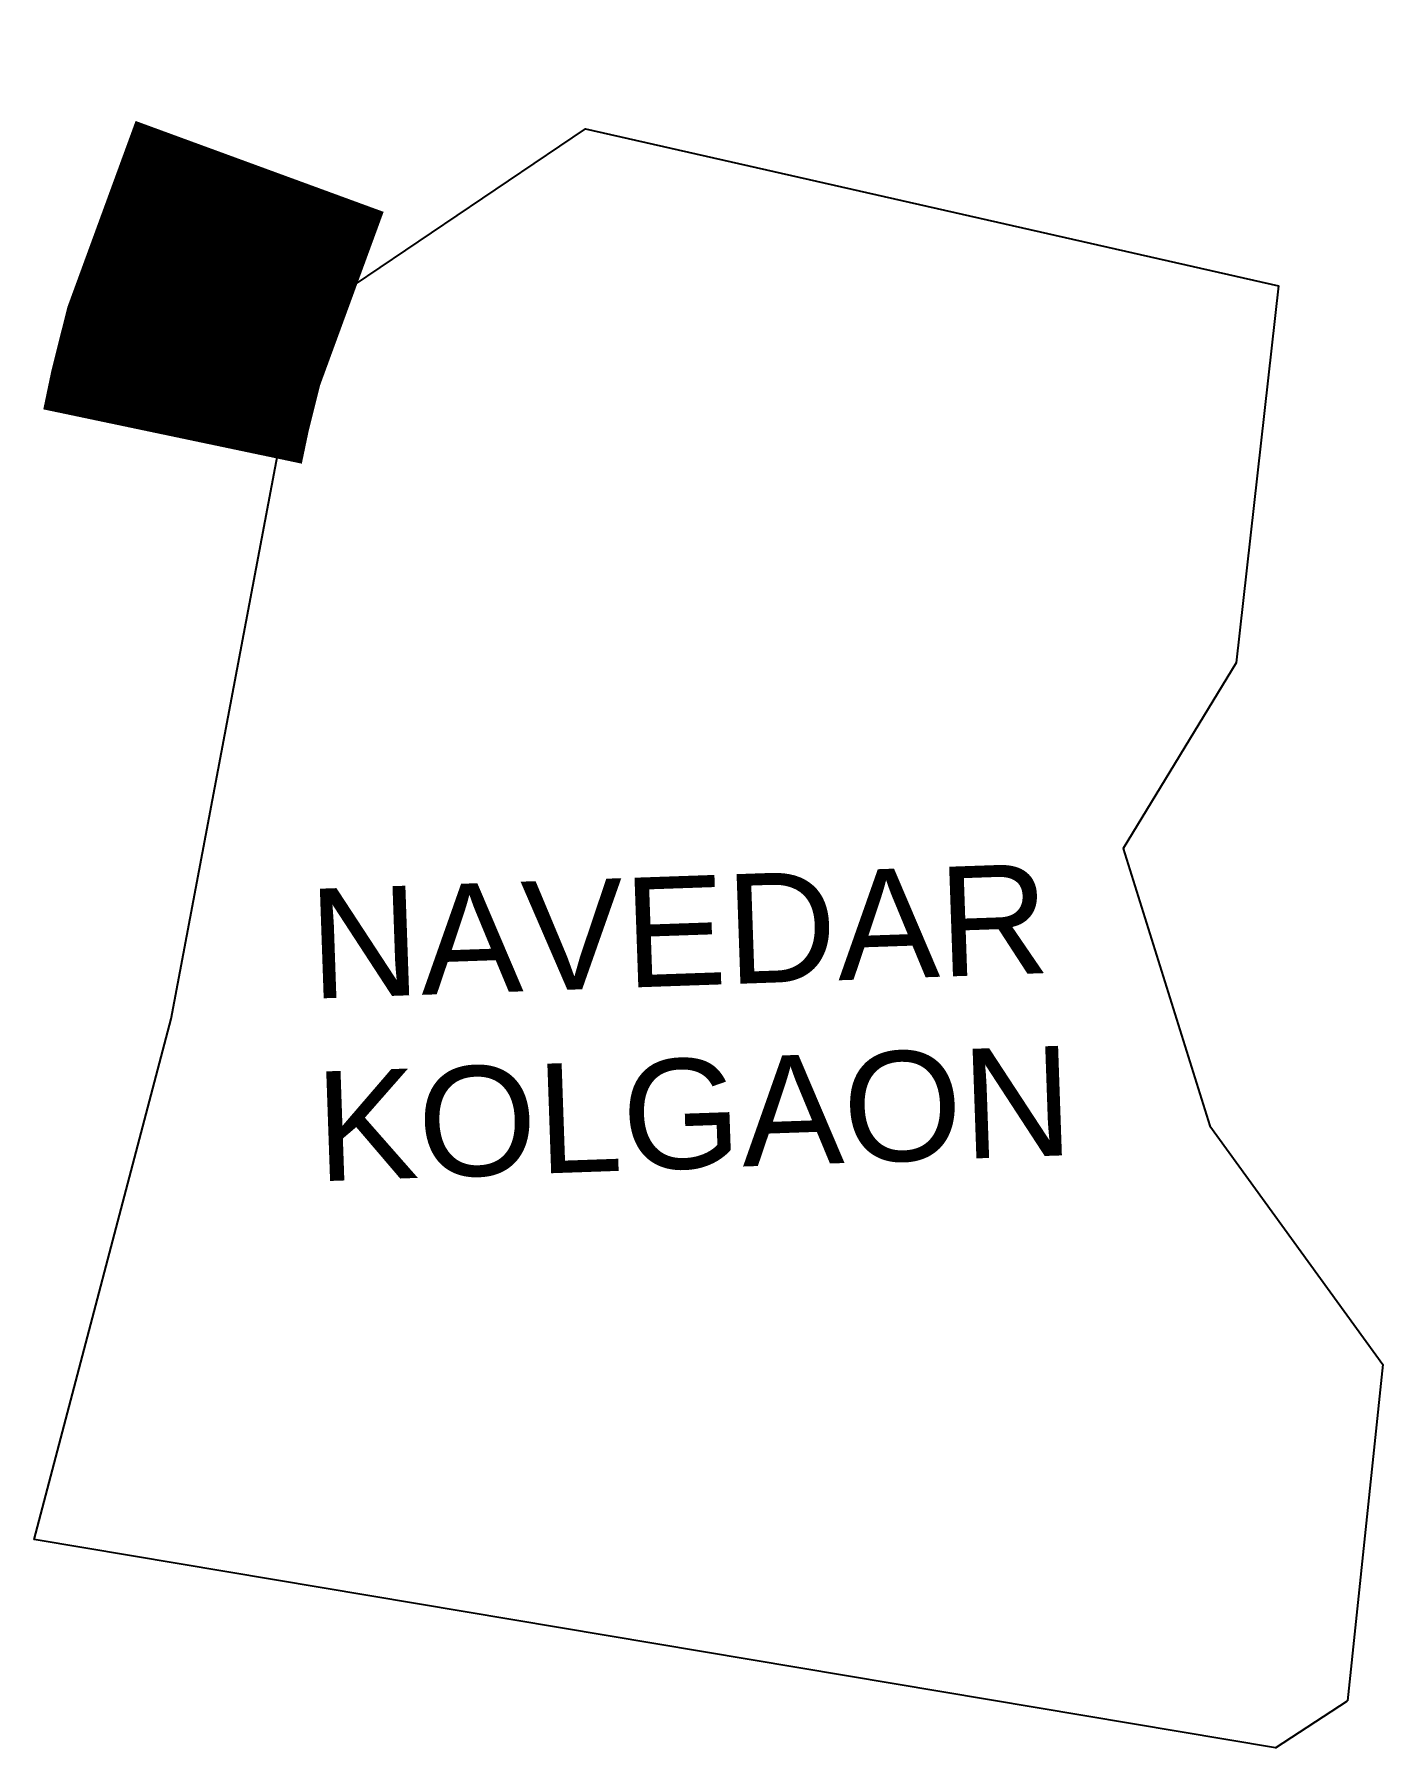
# Model space of a CAD drawing. Header units: metres. Extents: x 274939 to 275194, y 2079321 to 2079645.
import ezdxf

# ---------------------------------------------------------------- set-up
doc = ezdxf.new("R2010")
doc.units = ezdxf.units.M
for name, color, linetype in [('ARTIFICIALLY PROTECTED', 10, 'Continuous'), ('village', 3, 'Continuous'), ('VILLAGE NAME', 250, 'Continuous')]:
    doc.layers.add(name, color=color, linetype=linetype)

msp = doc.modelspace()

# ---------------------------------------------------------------- linework, layer by layer
at = {"color": 3}
msp.add_lwpolyline([(275173.48, 2079320.68), (275187.12, 2079329.57)], dxfattribs=at)
at = {"layer": 'ARTIFICIALLY PROTECTED', "const_width": 50, "flags": 128}
msp.add_lwpolyline([(274981.23, 2079619.91), (274968.76, 2079585.88), (274966.16, 2079575.51), (274964.75, 2079568.8)], dxfattribs=at)
at = {"layer": 'village', "color": 3}
for points in [[(275173.48, 2079320.68, 0), (274938.58, 2079360.1, 0), (274964.51, 2079458.6, 0), (274989.49, 2079590.92, 0), (275042.91, 2079626.99, 0), (275174.07, 2079597.3, 0), (275166.07, 2079526, 0), (275144.65, 2079490.83, 0), (275161.06, 2079438.34, 0)], [(275161.06, 2079438.34, 0), (275193.81, 2079393.21, 0), (275187.12, 2079329.57, 0)]]:
    msp.add_polyline3d(points, dxfattribs=at)

# ---------------------------------------------------------------- texts
at = {"layer": 'VILLAGE NAME', "insert": (274990.26, 2079483.15), "char_height": 20.7483, "attachment_point": 1, "rotation": 2}
msp.add_mtext_dynamic_manual_height_columns('{\\fArial|b0|i0|c0|p34;NAVEDAR\\PKOLGAON}', width=199.1263, gutter_width=543.74, heights=[0], dxfattribs=at)

doc.saveas('drawing.dxf')
